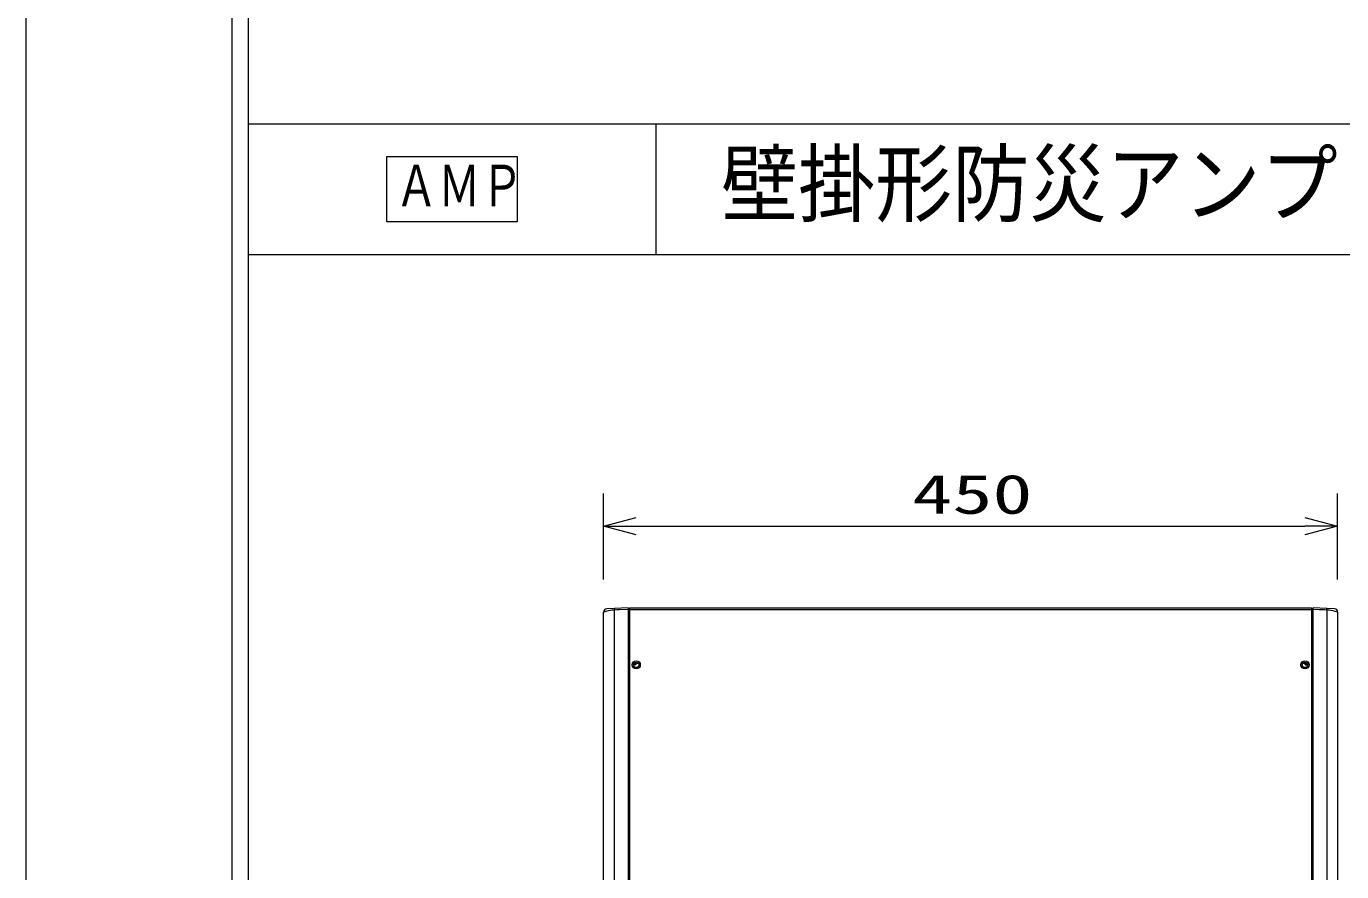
# Model space of a CAD drawing. Units: millimetres on the paper. Extents: x -401 to 401, y -280 to 280.
# Drawn here: x -400.6 to -319.9, y 74.2 to 126 of the extents above; entities that cross this region are included whole.
import ezdxf
from ezdxf.enums import TextEntityAlignment as Align

# ---------------------------------------------------------------- set-up
doc = ezdxf.new("R2010")
doc.units = ezdxf.units.MM
for name, color, linetype, lineweight in [('0-0_HOJO', 134, 'Continuous', 9), ('0-3_WAKU-M', 7, 'Continuous', 9), ('0-4_(J)SP', 7, 'Continuous', 9), ('0-5_GAIKEI', 4, 'Continuous', 9), ('0-6_SUNPO', 7, 'Continuous', 9), ('0-7_MOJI1', 7, 'Continuous', 9)]:
    doc.layers.add(name, color=color, linetype=linetype, lineweight=lineweight)
doc.styles.add('ＭＳ ゴシック', font='')
doc.styles.get('ＭＳ ゴシック').set_extended_font_data('MS Gothic')

# ---------------------------------------------------------------- blocks, each defined once
blk = doc.blocks.new('_OPEN30')
at = {"layer": '0-6_SUNPO'}
blk.add_line((0, 0), (-1, 0), dxfattribs=at)
blk.add_lwpolyline([(-1, 0.2679), (0, 0), (-1, -0.2679)], dxfattribs=at)

msp = doc.modelspace()

# ---------------------------------------------------------------- linework, layer by layer
at = {"layer": '0-0_HOJO'}
msp.add_line((-400.584, -279.512), (-400.584, 279.547), dxfattribs=at)
at = {"layer": '0-3_WAKU-M', "color": 3}
msp.add_line((-386.989, 240.017), (-386.989, -239.983), dxfattribs=at)
at = {"layer": '0-3_WAKU-M'}
for p, q in [((-386.989, 120.017), (387.011, 120.017)), ((-361.989, 120.017), (-361.989, 112.017)), ((-386.989, 112.017), (387.011, 112.017))]:
    msp.add_line(p, q, dxfattribs=at)
at = {"layer": '0-3_WAKU-M', "color": 3}
msp.add_lwpolyline([(388.011, 241.017), (-387.989, 241.017), (-387.989, -240.983), (388.011, -240.983)], dxfattribs=at)
at = {"layer": '0-4_(J)SP'}
msp.add_lwpolyline([(-378.489, 114.017), (-378.489, 118.017), (-370.489, 118.017), (-370.489, 114.017)], close=True, dxfattribs=at)
at = {"layer": '0-5_GAIKEI', "color": 7}
for p, q in [((-364.525, 90.325), (-364.999, 90.3)), ((-363.689, 90.369), (-364.525, 90.325)), ((-363.689, 90.369), (-363.689, 62.899)), ((-363.589, 90.369), (-321.789, 90.369)), ((-363.589, 62.935), (-363.589, 90.369)), ((-321.789, 90.369), (-321.789, 24.119)), ((-321.689, 23.969), (-321.689, 90.369)), ((-320.852, 90.325), (-321.689, 90.369)), ((-320.378, 90.3), (-320.852, 90.325)), ((-365.189, 24.238), (-365.189, 90.101)), ((-320.189, 90.101), (-320.189, 24.238))]:
    msp.add_line(p, q, dxfattribs=at)
at = {"layer": '0-5_GAIKEI'}
for p, q in [((-365.189, 90.101), (-365.189, 90.102)), ((-364.525, 24.113), (-364.525, 90.225)), ((-363.589, 90.269), (-321.789, 90.269)), ((-320.852, 90.225), (-320.852, 24.113)), ((-320.189, 90.101), (-320.189, 90.106)), ((-363.589, 89.369), (-363.689, 89.369)), ((-321.689, 89.369), (-321.789, 89.369)), ((-363.239, 86.869), (-363.354, 86.868)), ((-363.352, 86.892), (-363.289, 86.892)), ((-363.289, 86.892), (-363.289, 87)), ((-363.289, 86.969), (-363.057, 86.969)), ((-363.239, 86.869), (-363.239, 86.969)), ((-363.189, 86.919), (-363.239, 86.869)), ((-363.189, 86.919), (-363.189, 86.969)), ((-322.32, 86.969), (-322.089, 86.969)), ((-322.189, 86.969), (-322.189, 86.919)), ((-322.189, 86.919), (-322.139, 86.869)), ((-322.139, 86.969), (-322.139, 86.869)), ((-322.139, 86.869), (-322.024, 86.868)), ((-322.089, 86.892), (-322.089, 87)), ((-322.089, 86.892), (-322.025, 86.892)), ((-363.589, 75.369), (-363.689, 75.369)), ((-321.689, 75.369), (-321.789, 75.369)), ((-363.689, 74.419), (-363.589, 74.419)), ((-363.689, 74.219), (-363.589, 74.219)), ((-321.689, 74.419), (-321.789, 74.419)), ((-321.689, 74.219), (-321.789, 74.219))]:
    msp.add_line(p, q, dxfattribs=at)
for points in [[(-364.525, 90.325), (-364.525, 90.325), (-364.526, 90.325), (-364.526, 90.325), (-364.526, 90.325), (-364.526, 90.323), (-364.527, 90.317), (-364.528, 90.296)], [(-320.849, 90.296), (-320.85, 90.317), (-320.851, 90.323), (-320.852, 90.325)], [(-364.525, 90.225), (-364.624, 90.218), (-364.672, 90.213), (-364.764, 90.201), (-364.9, 90.177), (-364.984, 90.158), (-365.054, 90.141), (-365.112, 90.125), (-365.181, 90.104), (-365.188, 90.101), (-365.189, 90.101)], [(-363.689, 90.269), (-364.21, 90.242), (-364.372, 90.234), (-364.525, 90.225)], [(-320.852, 90.225), (-320.997, 90.233), (-321.321, 90.25), (-321.689, 90.269)], [(-320.189, 90.101), (-320.189, 90.101), (-320.19, 90.101), (-320.199, 90.104), (-320.268, 90.126), (-320.397, 90.159), (-320.475, 90.176), (-320.61, 90.2), (-320.704, 90.213), (-320.753, 90.218), (-320.852, 90.225)]]:
    msp.add_lwpolyline(points, dxfattribs=at)
for centre, radius in [((-363.189, 86.869), 0.25), ((-322.189, 86.869), 0.25), ((-363.189, 86.869), 0.165), ((-322.189, 86.869), 0.165)]:
    msp.add_circle(centre, radius, dxfattribs=at)
at = {"layer": '0-5_GAIKEI', "color": 7}
for centre, start, end in [((-364.989, 90.101), 137.93078, 179.5881), ((-364.989, 90.101), 93.00931, 137.92208), ((-320.389, 90.101), 42.07814, 86.99058), ((-320.389, 90.101), 1.20354, 42.07814)]:
    msp.add_arc(centre, 0.2, start, end, dxfattribs=at)
at = {"layer": '0-5_GAIKEI'}
for centre, radius, start, end in [((-363.248, 90.306), 1.28, 180.44153, 183.59882), ((-363.589, 90.169), 0.1, 90, 180.00001), ((-321.789, 90.169), 0.1, 0, 90), ((-321.992, 90.306), 1.143, 355.93744, 359.46788)]:
    msp.add_arc(centre, radius, start, end, dxfattribs=at)
at = {"layer": '0-6_SUNPO'}
for p, q in [((-365.189, 92.102), (-365.189, 97.369)), ((-320.189, 92.101), (-320.189, 97.369)), ((-363.189, 95.369), (-322.189, 95.369))]:
    msp.add_line(p, q, dxfattribs=at)

# ---------------------------------------------------------------- block references
at = {"layer": '0-6_SUNPO', "xscale": 2, "yscale": 2, "rotation": 180}
msp.add_blockref('_OPEN30', (-365.189, 95.369), dxfattribs=at)
at = {"layer": '0-6_SUNPO', "xscale": 2, "yscale": 2}
msp.add_blockref('_OPEN30', (-320.189, 95.369), dxfattribs=at)

# ---------------------------------------------------------------- texts
at = {"layer": '0-4_(J)SP', "style": 'ＭＳ ゴシック', "width": 0.75}
msp.add_text('ＡＭＰ', height=2.566, dxfattribs=at).set_placement((-377.974, 114.19), align=Align.BOTTOM_LEFT)
at = {"layer": '0-6_SUNPO', "style": 'ＭＳ ゴシック', "width": 1.5}
msp.add_text('450', height=2.405, dxfattribs=at).set_placement((-346.26, 95.407), align=Align.BOTTOM_LEFT)
at = {"layer": '0-7_MOJI1', "style": 'ＭＳ ゴシック', "width": 0.9}
msp.add_text('壁掛形防災アンプ（２０局１２０Ｗ）', height=3.849, dxfattribs=at).set_placement((-357.989, 113.277), align=Align.BOTTOM_LEFT)

doc.saveas('drawing.dxf')
